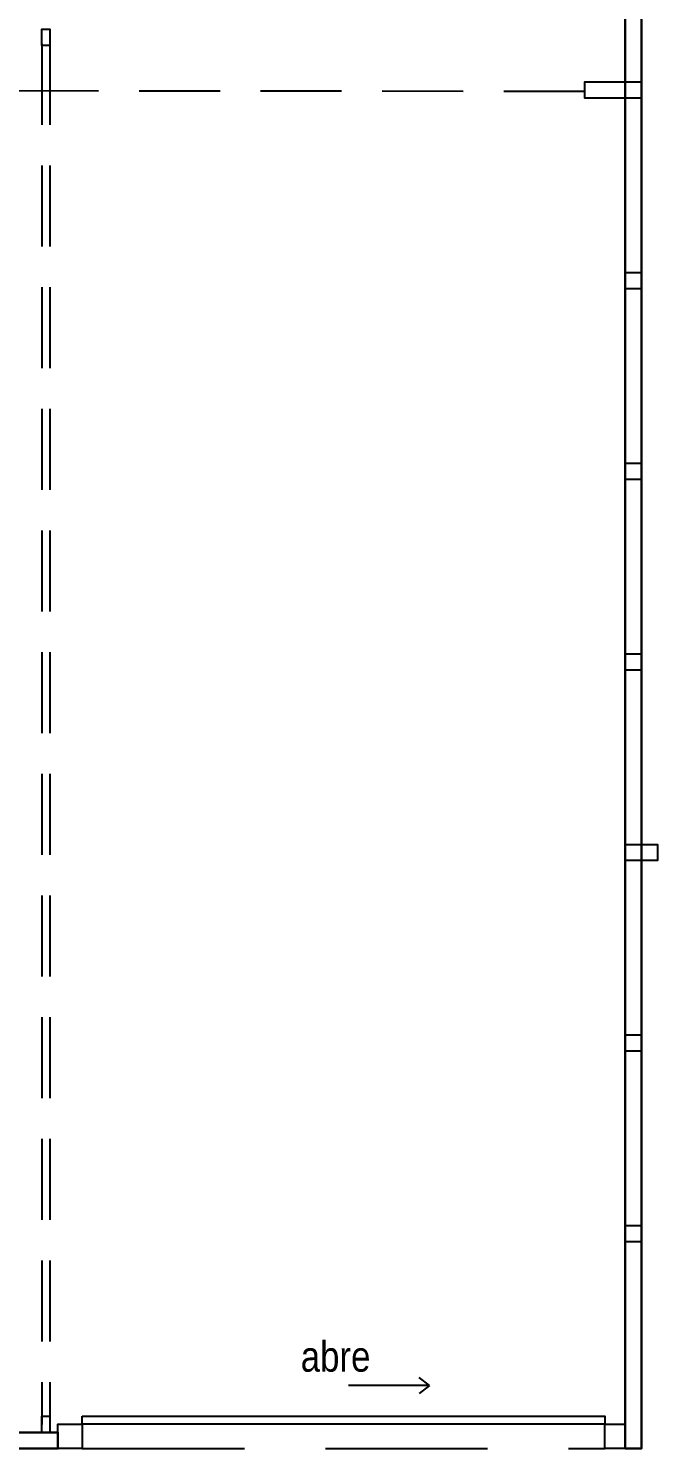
# Model space of a CAD drawing. Header units: millimetres. Extents: x 0 to 265, y 0 to 186.
# Drawn here: x 120.42 to 128.18, y 36.97 to 54.48 of the extents above; entities that cross this region are included whole.
import ezdxf

# ---------------------------------------------------------------- set-up
doc = ezdxf.new("R2010")
doc.units = ezdxf.units.MM
doc.linetypes.add('JIS_02_2.0', pattern=[3, 2, -1])
for name, color, linetype in [('APOYOS', 40, 'Continuous'), ('ARMADO DE CASTILLOS', 1, 'Continuous'), ('HERRERIA', 242, 'Continuous'), ('PROYECCION', 63, 'JIS_02_2.0'), ('PROYECCION ESTRUCTURA', 100, 'Continuous'), ('TEXTO', 7, 'Continuous')]:
    doc.layers.add(name, color=color, linetype=linetype)
doc.layers.add('MURO DE CARGA', color=18, linetype='Continuous', lineweight=30)
doc.styles.add('Annotative', font='arial.ttf')

msp = doc.modelspace()

# ---------------------------------------------------------------- linework, layer by layer
at = {"layer": 'APOYOS'}
for points in [[(120.683, 54.273), (120.583, 54.273), (120.583, 54.473), (120.683, 54.473)], [(127.783, 53.623), (127.283, 53.623), (127.283, 53.823), (127.783, 53.823)], [(120.683, 37.173), (120.583, 37.173), (120.583, 37.373), (120.683, 37.373)], [(121.083, 36.973), (120.783, 36.973), (120.783, 37.273), (121.083, 37.273)], [(127.783, 36.973), (127.533, 36.973), (127.533, 37.273), (127.783, 37.273)]]:
    msp.add_lwpolyline(points, close=True, dxfattribs=at)
at = {"layer": 'ARMADO DE CASTILLOS'}
for points in [[(127.783, 53.823), (127.983, 53.823), (127.983, 53.623), (127.783, 53.623)], [(127.783, 51.473), (127.983, 51.473), (127.983, 51.273), (127.783, 51.273)], [(127.783, 49.123), (127.983, 49.123), (127.983, 48.923), (127.783, 48.923)], [(127.783, 46.773), (127.983, 46.773), (127.983, 46.573), (127.783, 46.573)], [(127.783, 44.423), (127.983, 44.423), (127.983, 44.223), (127.783, 44.223)], [(127.983, 44.423), (128.183, 44.423), (128.183, 44.223), (127.983, 44.223)], [(127.783, 42.073), (127.983, 42.073), (127.983, 41.873), (127.783, 41.873)], [(127.783, 39.723), (127.983, 39.723), (127.983, 39.523), (127.783, 39.523)]]:
    msp.add_lwpolyline(points, close=True, dxfattribs=at)
at = {"layer": 'HERRERIA'}
for q in [(125.242, 37.851), (124.367, 37.751), (125.242, 37.651)]:
    msp.add_line((125.367, 37.751), q, dxfattribs=at)
msp.add_lwpolyline([(121.083, 37.373), (127.533, 37.373), (127.533, 37.273), (121.083, 37.273)], close=True, dxfattribs=at)
at = {"layer": 'MURO DE CARGA'}
for points in [[(127.983, 71.498), (127.983, 36.973), (127.783, 36.973), (127.783, 71.498)], [(101.283, 37.173), (120.783, 37.173), (120.783, 36.973), (101.283, 36.973)]]:
    msp.add_lwpolyline(points, close=True, dxfattribs=at)
at = {"layer": 'PROYECCION'}
msp.add_line((121.083, 36.973), (127.533, 36.973), dxfattribs=at)
at = {"layer": 'PROYECCION ESTRUCTURA', "linetype": 'JIS_02_2.0', "ltscale": 0.5, "transparency": 33554559}
for p, q in [((120.583, 54.294), (120.583, 37.269)), ((120.683, 54.294), (120.683, 37.269)), ((127.283, 53.706), (83.583, 53.744))]:
    msp.add_line(p, q, dxfattribs=at)

# ---------------------------------------------------------------- texts
at = {"layer": 'TEXTO', "insert": (123.779, 38.297), "char_height": 0.375, "width": 0.18683, "attachment_point": 1, "style": 'Annotative'}
msp.add_mtext('{\\fTechnicLite|b0|i0|c2|p2;abre}', dxfattribs=at)

doc.saveas('drawing.dxf')
